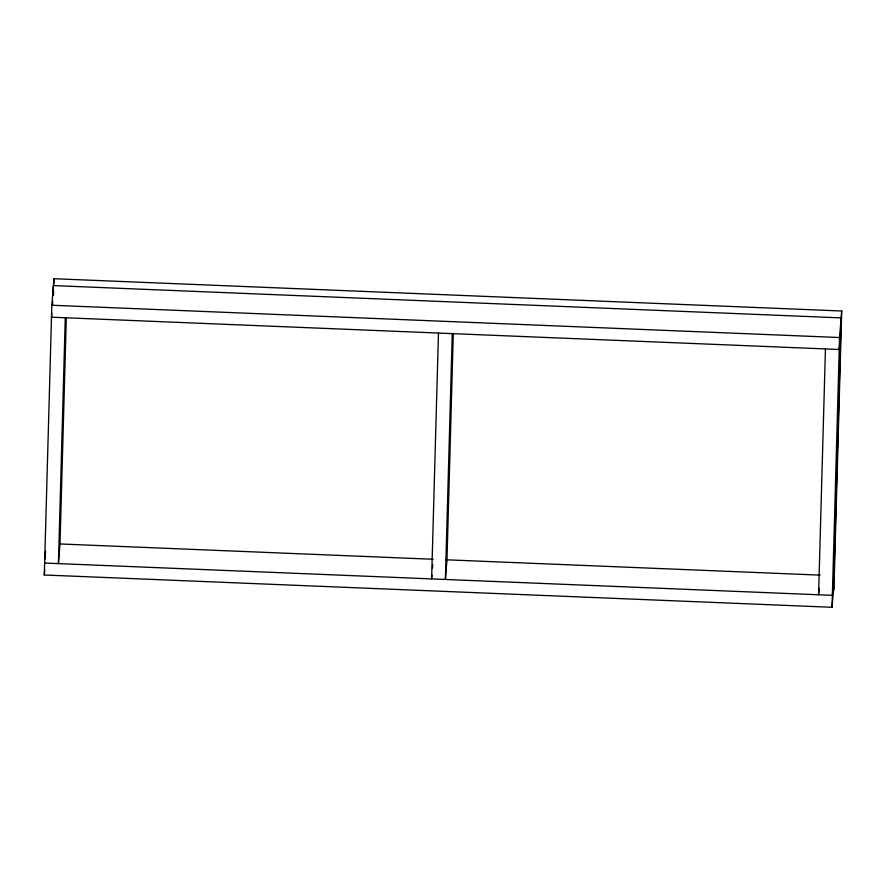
<?xml version="1.0" encoding="UTF-8"?>
<svg xmlns="http://www.w3.org/2000/svg" width="886" height="886" viewBox="0 0 886 886"><rect width="100%" height="100%" fill="white"/><g stroke="black" fill="none" stroke-linecap="round" stroke-linejoin="round"><path stroke-width="1.33" d="M833.615 587.639L832.043 607.287L44.3 574.992L51.831 305.238L53.957 278.713L841.7 311.008L834.08 584.173L833.527 591.051L841.146 317.886L53.404 285.591L53.138 295.248M53.503 295.26L53.614 291.129M53.813 284.229L53.957 278.713M65.276 317.753L58.421 563.607L60.004 543.96L66.317 317.443M438.47 333.058L431.615 578.912L431.925 574.981M452.259 333.623L445.392 579.477L446.976 559.819L453.3 333.302M825.442 348.929L818.586 594.772L819.118 588.226M832.043 607.287L839.563 337.533L841.7 311.008M51.809 313.256L51.499 317.188L839.23 349.494L840.814 329.836M52.44 305.404L52.761 301.473M44.953 559.11L45.585 551.247M44.3 574.992L44.721 569.753M432.457 568.424L432.767 564.493M833.947 575.69L832.375 595.337L44.632 563.042M51.831 305.238L839.563 337.533M60.038 543.96L433.176 559.254M445.614 559.764L820.137 575.125"/></g></svg>
